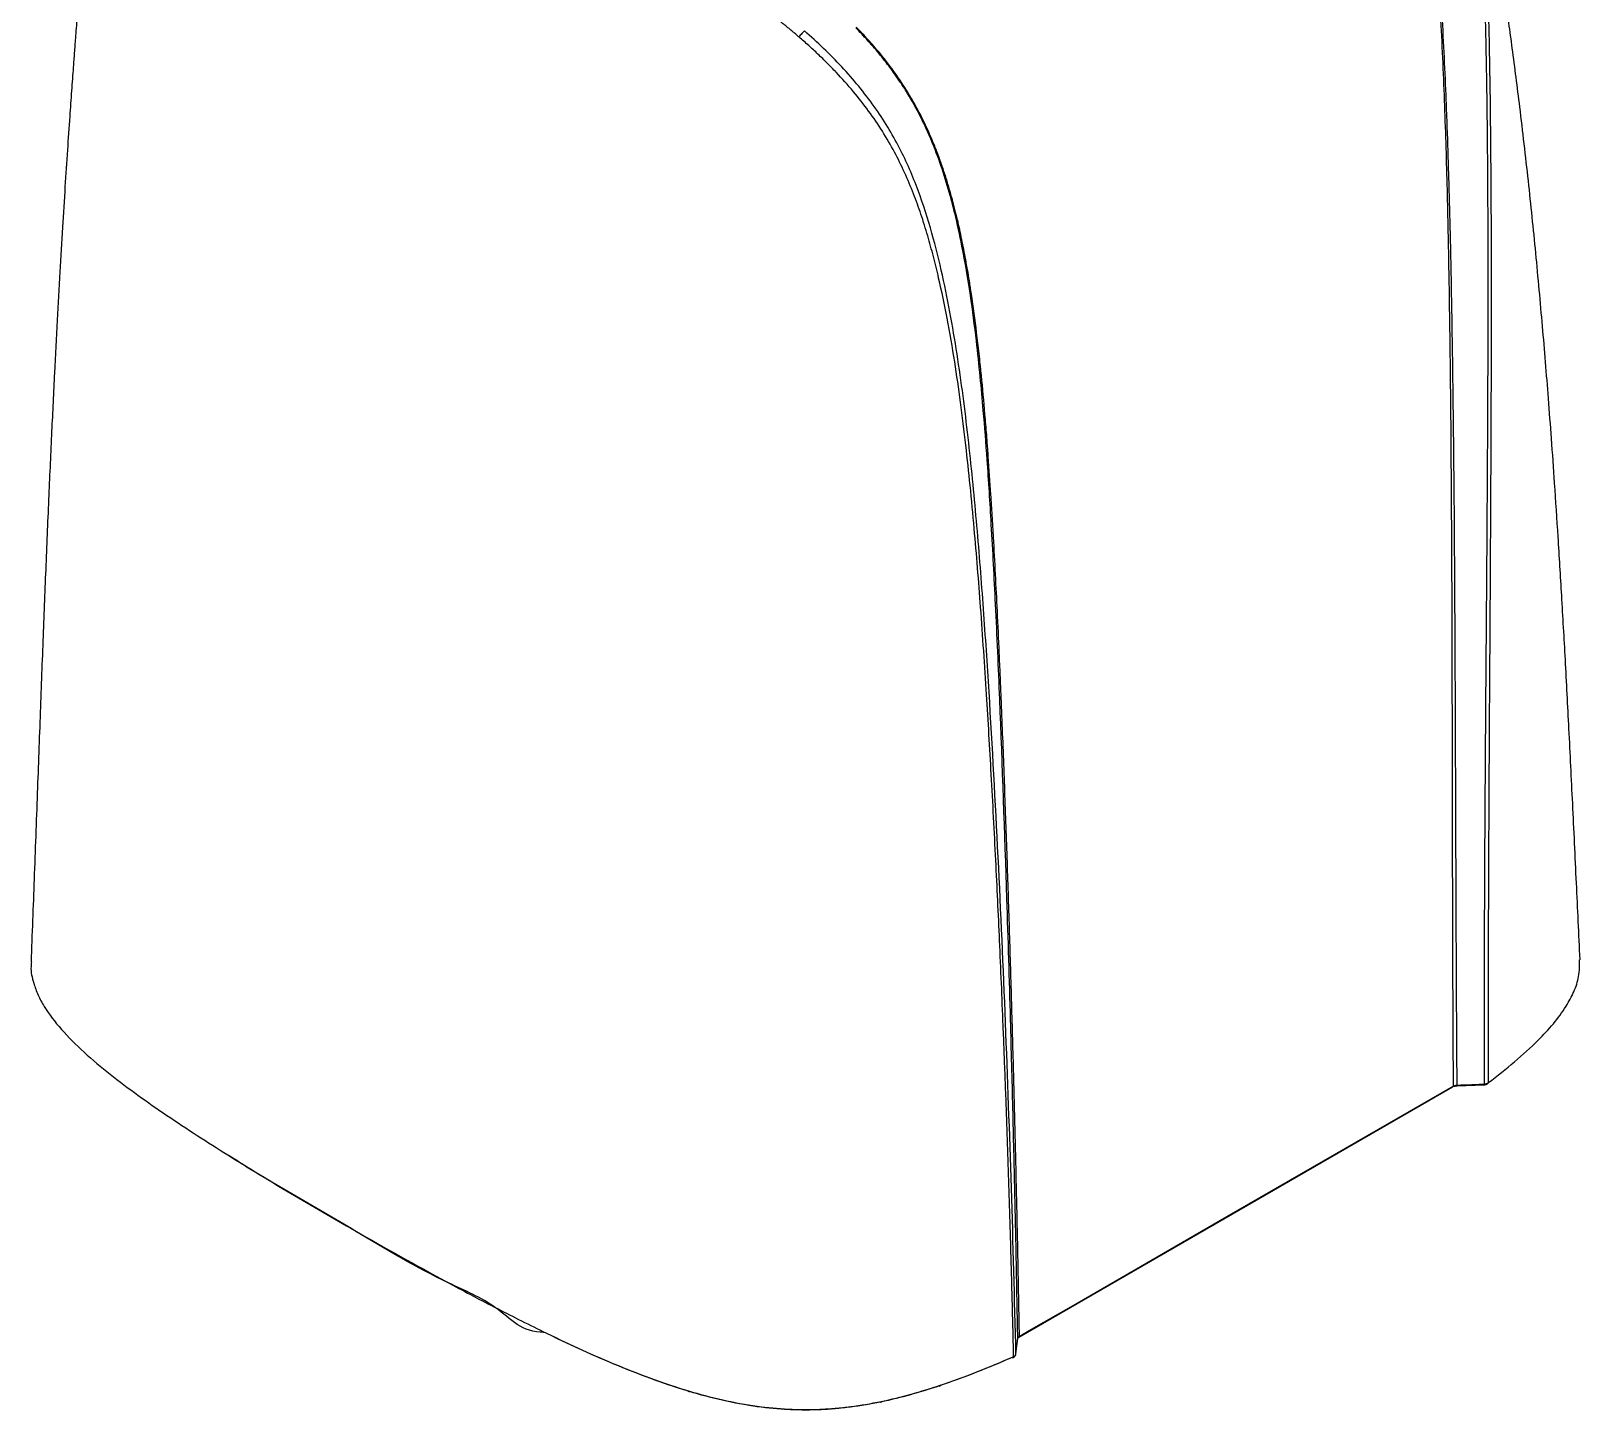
# Model space of a CAD drawing. Header units: millimetres. Extents: x 285 to 1847, y 467 to 1572.
# Drawn here: x 1414.6 to 1683.8, y 850.8 to 1090.7 of the extents above; entities that cross this region are included whole.
import ezdxf

# ---------------------------------------------------------------- set-up
doc = ezdxf.new("R2010")
doc.units = ezdxf.units.MM
doc.header["$LTSCALE"] = 16.334999
doc.layers.get('0').update_dxf_attribs({"lineweight": 18})

msp = doc.modelspace()

# ---------------------------------------------------------------- linework, layer by layer
at = {"color": 7, "linetype": 'Continuous', "lineweight": 25}
for p, q in [((1667.88, 907.76), (1667.93, 907.79)), ((1586.34, 863.52), (1661.72, 907.04)), ((1661.95, 907.2), (1661.77, 907.13))]:
    msp.add_line(p, q, dxfattribs=at)
for points in [[(1662.41, 907.21), (1662.49, 907.22), (1667.15, 907.4)], [(1662.42, 907.34), (1663.11, 907.37), (1663.8, 907.4), (1664.22, 907.42), (1665.06, 907.45), (1665.89, 907.48), (1666.31, 907.5), (1667.15, 907.53)], [(1667.56, 907.6), (1667.55, 907.55), (1667.55, 907.51), (1667.53, 907.49), (1667.52, 907.47), (1667.5, 907.46)], [(1586.4, 863.66), (1586.83, 863.91), (1588.52, 864.89), (1595.31, 868.81), (1622.46, 884.48), (1661.78, 907.18)], [(1662.03, 907.16), (1662.02, 907.16), (1662, 907.16), (1661.97, 907.18), (1661.95, 907.2)], [(1585.79, 860.56), (1585.9, 861.53), (1586.01, 862.41), (1586.11, 863.29)], [(1585.15, 860), (1585.18, 859.98), (1585.22, 859.97), (1585.25, 859.96), (1585.28, 859.97), (1585.3, 860), (1585.32, 860.03), (1585.33, 860.06), (1585.33, 860.11)], [(1585.77, 860.46), (1585.77, 860.47), (1585.78, 860.52)], [(1529.02, 854.07), (1528.99, 854.04), (1528.96, 854.03), (1528.94, 854.03), (1528.92, 854.03), (1528.9, 854.05), (1528.89, 854.08), (1528.88, 854.12), (1528.88, 854.17)], [(1572.48, 855.05), (1572.51, 855.02), (1572.54, 855.01), (1572.57, 855.01), (1572.59, 855.02), (1572.61, 855.03), (1572.62, 855.06), (1572.63, 855.1), (1572.63, 855.15)], [(1540.91, 851.43), (1540.89, 851.4), (1540.88, 851.38), (1540.87, 851.37), (1540.86, 851.38), (1540.85, 851.4), (1540.84, 851.43), (1540.84, 851.47), (1540.84, 851.51)], [(1562.25, 852.24), (1562.27, 852.22), (1562.29, 852.2), (1562.31, 852.19), (1562.32, 852.2), (1562.34, 852.22), (1562.35, 852.25), (1562.35, 852.29), (1562.35, 852.33)]]:
    msp.add_lwpolyline(points, dxfattribs=at)
at = {"color": 8, "linetype": 'Continuous', "lineweight": 25}
msp.add_lwpolyline([(1662.07, 907.29), (1662.07, 907.25), (1662.06, 907.21), (1662.05, 907.18), (1662.04, 907.16), (1662.03, 907.16)], dxfattribs=at)
msp.add_arc((1667.03, 907.5), 0.203, 332.9139, 11.3109, dxfattribs=at)
at = {"color": 7, "linetype": 'Continuous', "lineweight": 25}
for centre, radius, start, end in [((1586.01, 863.49), 0.183, 325.9275, 2.0854), ((1585.5, 860.32), 0.175, 317.8484, 3.153)]:
    msp.add_arc(centre, radius, start, end, dxfattribs=at)
for points, knots in [([(1430.36, 1168.86), (1429.87, 1164.87), (1428.85, 1156.73), (1427.5, 1144.87), (1426.3, 1133.67), (1425.3, 1123.67), (1424.5, 1115.26), (1423.88, 1108.3), (1423.39, 1102.67), (1422.97, 1097.63), (1422.62, 1093.3), (1422.34, 1089.72), (1422.13, 1086.88), (1421.9, 1083.83), (1421.63, 1080.15), (1421.29, 1075.34), (1420.91, 1069.78), (1420.49, 1063.36), (1420.05, 1056.28), (1419.6, 1048.54), (1419.13, 1040.09), (1418.65, 1030.85), (1418.17, 1020.71), (1417.67, 1009.58), (1417.17, 997.71), (1416.68, 985.16), (1416.19, 971.95), (1415.68, 957.86), (1415.15, 943.37), (1414.78, 933.58), (1414.6, 928.78)], [0, 0, 0, 0, 4143.311699, 8456.510263, 12358.852322, 15852.313796, 18938.495347, 21200.100013, 23180.315569, 24879.617504, 26519.066204, 27770.974016, 28672.271895, 29546.093108, 31016.809933, 32606.731527, 34682.612605, 36981.852958, 39504.328451, 42301.900973, 45330.700085, 48639.672684, 52316.347329, 56362.424045, 60777.937422, 65279.586679, 70109.848259, 75268.891432, 80756.935932, 86027.41013, 86027.41013, 86027.41013, 86027.41013]), ([(1655.7, 1154.48), (1655.81, 1154.3), (1656.04, 1153.93), (1656.4, 1153.34), (1656.76, 1152.7), (1657.14, 1152.02), (1657.54, 1151.29), (1657.95, 1150.51), (1658.37, 1149.68), (1659.2, 1147.96), (1660.36, 1145.29), (1661.62, 1141.78), (1662.64, 1138.37), (1663.49, 1134.99), (1664.27, 1131.24), (1664.89, 1127.49), (1665.38, 1123.9), (1665.71, 1121.04), (1665.96, 1118.56), (1666.15, 1116.41), (1666.37, 1113.77), (1666.58, 1110.77), (1666.75, 1107.76), (1666.92, 1104.55), (1667.12, 1100.03), (1667.32, 1094.11), (1667.48, 1087.62), (1667.59, 1081.68), (1667.66, 1076.25), (1667.71, 1071.34), (1667.75, 1066.92), (1667.77, 1062.98), (1667.79, 1059.53), (1667.8, 1056.55), (1667.81, 1054.04), (1667.81, 1051.02), (1667.82, 1047.51), (1667.82, 1043.28), (1667.81, 1038.71), (1667.79, 1031.04), (1667.74, 1019.75), (1667.64, 1003.32), (1667.52, 987.38), (1667.41, 972.49), (1667.34, 962.83), (1667.28, 952.94), (1667.23, 944.05), (1667.19, 933.98), (1667.16, 925.15), (1667.15, 916.33), (1667.15, 910.47), (1667.15, 907.53)], [0, 0, 0, 0, 415.028495, 858.276468, 1329.758989, 1829.439008, 2357.348485, 2913.492125, 3497.890944, 4110.593527, 6505.328221, 8903.759379, 10925.244265, 12947.241803, 15210.344957, 17861.129405, 19886.2941, 21907.159133, 23236.107638, 24599.487565, 26000.923615, 28332.552187, 30419.195728, 31899.889034, 34663.307147, 39403.986689, 43811.219212, 47886.64315, 51631.302294, 55045.834158, 58130.744122, 60886.359941, 63312.829492, 65410.379061, 67179.100208, 68619.056244, 71790.839703, 74639.834761, 77595.070036, 81533.518439, 91008.330278, 101757.398169, 116829.341034, 125385.090596, 133940.740961, 137766.660004, 146838.600263, 153250.756519, 159662.934232, 166075.159745, 172487.471403, 172487.471403, 172487.471403, 172487.471403]), ([(1651.06, 1140.54), (1651.62, 1139.29), (1652.15, 1138.01), (1653.12, 1135.43), (1653.58, 1134.12), (1654.41, 1131.47), (1654.79, 1130.13), (1655.49, 1127.45), (1655.8, 1126.1), (1656.65, 1122.07), (1657.1, 1119.38), (1657.84, 1114.07), (1658.14, 1111.43), (1658.65, 1106.23), (1658.87, 1103.65), (1659.24, 1098.54), (1659.4, 1096.01), (1659.83, 1088.47), (1660.05, 1083.51), (1660.42, 1073.69), (1660.57, 1068.82), (1660.82, 1059.12), (1660.92, 1054.3), (1661.09, 1044.69), (1661.16, 1039.9), (1661.28, 1030.33), (1661.33, 1025.56), (1661.45, 1011.25), (1661.5, 1001.74), (1661.57, 982.75), (1661.59, 973.27), (1661.64, 944.87), (1661.67, 925.99), (1661.78, 907.18)], [0, 0, 0, 0, 898.142181, 898.142181, 1796.284361, 1796.284361, 2694.426542, 2694.426542, 3592.568722, 3592.568722, 5388.853083, 5388.853083, 7185.137445, 7185.137445, 8981.421806, 8981.421806, 10777.706167, 10777.706167, 14370.274889, 14370.274889, 17962.843611, 17962.843611, 21555.412334, 21555.412334, 25147.981056, 25147.981056, 28740.549778, 28740.549778, 35925.687223, 35925.687223, 43110.824667, 43110.824667, 57481.099556, 57481.099556, 57481.099556, 57481.099556]), ([(1651.21, 1140.59), (1651.29, 1140.41), (1651.45, 1140.05), (1651.68, 1139.51), (1651.91, 1138.97), (1652.14, 1138.42), (1652.36, 1137.87), (1652.57, 1137.32), (1652.85, 1136.59), (1653.4, 1135.1), (1654.17, 1132.83), (1655, 1130), (1655.69, 1127.31), (1656.35, 1124.41), (1657.03, 1120.91), (1657.76, 1116.29), (1658.27, 1112.19), (1658.69, 1108.23), (1659.23, 1102.34), (1659.76, 1094.72), (1660.22, 1086.03), (1660.5, 1079.52), (1660.76, 1072.75), (1661.02, 1064.56), (1661.32, 1052.96), (1661.6, 1037.99), (1661.85, 1018.98), (1662.01, 998.65), (1662.1, 979.65), (1662.16, 964.26), (1662.21, 951.19), (1662.25, 939.12), (1662.3, 927.84), (1662.35, 917.33), (1662.4, 910.59), (1662.42, 907.34)], [0, 0, 0, 0, 255.392144, 510.591647, 765.827832, 1021.262961, 1276.790237, 1532.386146, 1788.039984, 2287.064334, 3576.677254, 4882.177589, 6077.661652, 7163.708299, 8761.043706, 10775.302683, 13418.797107, 14409.698522, 16291.477159, 21717.083469, 25381.906916, 29047.900204, 31403.189345, 35517.523252, 41391.841441, 49030.151352, 58432.730111, 70625.749692, 80428.681233, 87837.577703, 94485.270072, 100736.677602, 106592.754227, 112051.849383, 117113.261686, 117113.261686, 117113.261686, 117113.261686]), ([(1683.84, 929.15), (1683.63, 933.59), (1683.21, 942.66), (1682.58, 956.04), (1681.94, 969), (1681.31, 981.05), (1680.68, 992.19), (1680.06, 1002.41), (1679.46, 1011.51), (1678.9, 1019.54), (1678.37, 1026.55), (1677.85, 1033.06), (1677.32, 1039.34), (1676.76, 1045.66), (1675.96, 1054.1), (1674.87, 1064.74), (1673.69, 1074.9), (1672.74, 1082.58), (1672.1, 1087.45), (1671.5, 1091.86), (1670.95, 1095.76), (1670.47, 1099.07), (1670.11, 1101.46), (1669.87, 1103.01), (1669.69, 1104.2), (1669.44, 1105.8), (1669.09, 1108.1), (1668.6, 1111.1), (1667.99, 1114.81), (1667.24, 1119.22), (1666.34, 1124.32), (1665.5, 1128.9), (1664.95, 1131.76), (1664.76, 1132.7)], [0, 0, 0, 0, 6863.545758, 14004.139687, 20685.386522, 26907.555997, 32670.816619, 37975.235921, 42820.755247, 46859.240969, 50511.828678, 53805.06238, 57064.425484, 60386.001972, 63770.062151, 70405.022252, 77271.044116, 80032.268376, 82747.382081, 85138.878538, 87183.665144, 89085.710581, 90538.558213, 91096.348533, 91618.345843, 92482.47171, 93740.036079, 95391.546981, 97437.750679, 99879.574877, 102718.26139, 105955.317998, 107546.492287, 107546.492287, 107546.492287, 107546.492287]), ([(1548.08, 1089.62), (1547.92, 1089.76), (1547.58, 1090.05), (1547.07, 1090.48), (1546.56, 1090.91), (1546.04, 1091.34), (1545.51, 1091.76), (1544.98, 1092.19), (1544.44, 1092.62), (1543.89, 1093.05), (1543.52, 1093.33), (1543.34, 1093.47)], [0, 0, 0, 0, 3421.290132, 6871.756864, 10352.857208, 13866.057634, 17412.821436, 20994.280128, 24611.172887, 28264.191562, 31954.000173, 31954.000173, 31954.000173, 31954.000173]), ([(1549.04, 1090.66), (1548.99, 1090.63), (1548.92, 1090.57), (1548.77, 1090.42), (1548.68, 1090.32), (1548.49, 1090.12), (1548.39, 1090.01), (1548.22, 1089.8), (1548.14, 1089.7), (1548.08, 1089.62)], [0, 0, 0, 0, 3806.536235, 3806.536235, 7613.07247, 7613.07247, 11419.608705, 11419.608705, 15226.144941, 15226.144941, 15226.144941, 15226.144941]), ([(1585.79, 860.56), (1585.57, 870.2), (1585.31, 879.82), (1584.7, 899.03), (1584.36, 908.63), (1583.6, 927.81), (1583.18, 937.39), (1582.23, 956.56), (1581.71, 966.15), (1580.82, 980.54), (1580.5, 985.35), (1579.81, 994.96), (1579.43, 999.77), (1578.59, 1009.4), (1578.13, 1014.22), (1577.05, 1023.89), (1576.44, 1028.72), (1575.33, 1036), (1574.93, 1038.43), (1574.04, 1043.29), (1573.56, 1045.73), (1572.47, 1050.62), (1571.87, 1053.07), (1570.49, 1057.98), (1569.71, 1060.45), (1567.87, 1065.38), (1566.81, 1067.85), (1564.92, 1071.53), (1564.24, 1072.75), (1562.77, 1075.17), (1561.98, 1076.37), (1560.3, 1078.74), (1559.4, 1079.91), (1557.52, 1082.21), (1556.54, 1083.33), (1554.49, 1085.53), (1553.44, 1086.6), (1551.27, 1088.68), (1550.16, 1089.69), (1549.04, 1090.66)], [0, 0, 0, 0, 7771.386536, 7771.386536, 15542.773072, 15542.773072, 23314.159608, 23314.159608, 31085.546144, 31085.546144, 34971.239412, 34971.239412, 38856.93268, 38856.93268, 42742.625948, 42742.625948, 46628.319217, 46628.319217, 48571.165851, 48571.165851, 50514.012485, 50514.012485, 52456.859119, 52456.859119, 54399.705753, 54399.705753, 56342.552387, 56342.552387, 57313.975704, 57313.975704, 58285.399021, 58285.399021, 59256.822338, 59256.822338, 60228.245655, 60228.245655, 61199.668972, 61199.668972, 62171.092289, 62171.092289, 62171.092289, 62171.092289]), ([(1561.95, 1086.8), (1561.32, 1087.57), (1560.66, 1088.32), (1559.33, 1089.79), (1558.65, 1090.52), (1557.95, 1091.22)], [0, 0, 0, 0, 4317.15651, 4317.15651, 8634.313019, 8634.313019, 8634.313019, 8634.313019]), ([(1562.05, 1086.9), (1561.42, 1087.66), (1560.76, 1088.41), (1559.43, 1089.88), (1558.75, 1090.6), (1558.05, 1091.31)], [0, 0, 0, 0, 4317.448767, 4317.448767, 8634.897534, 8634.897534, 8634.897534, 8634.897534]), ([(1585.39, 860.14), (1585.35, 861.89), (1585.27, 865.37), (1585.14, 870.54), (1585.01, 875.63), (1584.86, 880.63), (1584.72, 885.55), (1584.57, 890.38), (1584.41, 895.13), (1584.25, 899.79), (1584.09, 904.37), (1583.92, 908.87), (1583.75, 913.28), (1583.44, 921.15), (1582.98, 932.19), (1582.29, 946.78), (1581.54, 961.03), (1580.68, 975.69), (1579.72, 989.94), (1578.75, 1002.06), (1577.87, 1011.45), (1577.09, 1018.78), (1576.21, 1025.96), (1575.15, 1033.32), (1573.91, 1040.51), (1572.64, 1046.62), (1571.48, 1051.39), (1570.46, 1055.09), (1569.33, 1058.72), (1568, 1062.41), (1566.49, 1066.02), (1564.7, 1069.66), (1562.64, 1073.22), (1560.25, 1076.73), (1557.56, 1080.16), (1555.1, 1082.92), (1553, 1085.07), (1551.67, 1086.37), (1550.59, 1087.39), (1549.77, 1088.13), (1548.93, 1088.88), (1548.37, 1089.37), (1548.08, 1089.62)], [0, 0, 0, 0, 2949.149405, 5851.841659, 8708.078149, 11517.859307, 14281.184826, 16998.053852, 19668.465159, 22292.417297, 24869.908728, 27400.937941, 29885.503566, 32323.604458, 40690.979853, 48556.152554, 56984.287186, 64790.311922, 73330.537692, 81027.874937, 85221.437375, 89149.384679, 93358.701151, 97274.473623, 101507.105667, 105406.245218, 107499.738899, 109476.789564, 111581.279831, 113552.480481, 115647.573062, 117636.090324, 119693.660985, 121730.069094, 123747.570424, 125830.104165, 126840.956711, 127879.449486, 128381.651596, 128889.714414, 129404.306747, 129926.110405, 129926.110405, 129926.110405, 129926.110405]), ([(1586.11, 863.29), (1586.08, 865.29), (1586, 869.38), (1585.89, 875.65), (1585.75, 882.18), (1585.6, 888.98), (1585.44, 896.04), (1585.26, 903.36), (1585.07, 910.95), (1584.74, 923.11), (1584.1, 944.28), (1583.26, 968.35), (1582.32, 990.07), (1581.59, 1003.96), (1580.88, 1015.2), (1580.22, 1023.77), (1579.59, 1030.67), (1578.88, 1037.35), (1577.9, 1044.91), (1576.65, 1052.31), (1575.44, 1057.9), (1574.35, 1062.19), (1573.2, 1066.07), (1571.8, 1069.99), (1570.29, 1073.54), (1568.74, 1076.74), (1567.1, 1079.59), (1565.74, 1081.72), (1564.79, 1083.1), (1563.92, 1084.29), (1563.16, 1085.29), (1562.52, 1086.11), (1562.12, 1086.59), (1561.95, 1086.8)], [0, 0, 0, 0, 2733.127054, 5588.284218, 8565.382677, 11664.328256, 14885.022026, 18227.338972, 21691.128826, 25276.259098, 34873.221627, 50664.901828, 58170.84798, 64459.183672, 69532.19951, 73391.13949, 76037.144573, 78816.617091, 82367.724903, 86154.098445, 88680.488511, 89786.877784, 91821.935621, 93803.620714, 94945.07106, 96507.107757, 98045.82411, 98768.052015, 99407.420615, 99963.552372, 100436.770035, 100827.174336, 101134.814765, 101134.814765, 101134.814765, 101134.814765]), ([(1586.4, 863.66), (1586.37, 865.72), (1586.29, 869.84), (1586.17, 876.01), (1586.05, 882.18), (1585.91, 888.35), (1585.77, 894.52), (1585.62, 900.68), (1585.47, 906.85), (1585.3, 913.01), (1585.13, 919.17), (1584.95, 925.33), (1584.77, 931.5), (1584.58, 937.66), (1584.38, 943.83), (1584.17, 949.99), (1583.95, 956.16), (1583.72, 962.34), (1583.49, 968.51), (1583.32, 972.65), (1583.24, 974.73), (1583.23, 974.76), (1583.23, 974.79), (1583.23, 974.83), (1583.23, 974.88), (1583.22, 975.01), (1583.21, 975.28), (1583.19, 975.87), (1583.14, 977.02), (1583.04, 979.29), (1582.85, 983.65), (1582.48, 991.63), (1582.14, 998.34), (1581.89, 1002.64), (1581.89, 1002.64), (1581.89, 1002.64), (1581.89, 1002.64), (1581.89, 1002.64), (1581.89, 1002.64), (1581.89, 1002.64), (1581.89, 1002.64), (1581.89, 1002.65), (1581.89, 1002.66), (1581.89, 1002.67), (1581.89, 1002.71), (1581.88, 1002.78), (1581.88, 1002.92), (1581.86, 1003.2), (1581.83, 1003.76), (1581.76, 1004.86), (1581.64, 1006.99), (1581.38, 1011.03), (1581.15, 1014.45), (1580.99, 1016.67), (1580.99, 1016.67), (1580.99, 1016.67), (1580.99, 1016.67), (1580.99, 1016.67), (1580.99, 1016.67), (1580.99, 1016.67), (1580.99, 1016.67), (1580.99, 1016.68), (1580.99, 1016.69), (1580.99, 1016.7), (1580.99, 1016.74), (1580.98, 1016.81), (1580.97, 1016.95), (1580.95, 1017.22), (1580.91, 1017.77), (1580.83, 1018.86), (1580.66, 1020.99), (1580.33, 1025.05), (1580.02, 1028.5), (1579.79, 1030.75), (1579.79, 1030.75), (1579.79, 1030.75), (1579.79, 1030.75), (1579.79, 1030.75), (1579.79, 1030.75), (1579.79, 1030.75), (1579.79, 1030.75), (1579.79, 1030.76), (1579.79, 1030.77), (1579.79, 1030.78), (1579.78, 1030.82), (1579.78, 1030.89), (1579.76, 1031.03), (1579.73, 1031.32), (1579.68, 1031.88), (1579.56, 1033), (1579.33, 1035.16), (1578.85, 1039.22), (1578.39, 1042.66), (1578.06, 1044.9), (1578.06, 1044.9), (1578.06, 1044.9), (1578.06, 1044.9), (1578.06, 1044.9), (1578.06, 1044.9), (1578.06, 1044.9), (1578.06, 1044.9), (1578.05, 1044.9), (1578.05, 1044.91), (1578.05, 1044.93), (1578.05, 1044.96), (1578.03, 1045.03), (1578.01, 1045.17), (1577.97, 1045.45), (1577.89, 1046), (1577.72, 1047.09), (1577.47, 1048.62), (1577.15, 1050.45), (1576.82, 1052.23), (1576.47, 1053.98), (1576.11, 1055.69), (1575.73, 1057.4), (1575.38, 1058.87), (1575.07, 1060.1), (1574.82, 1061.08), (1574.55, 1062.06), (1574.27, 1063.05), (1573.98, 1064.03), (1573.68, 1065.01), (1573.37, 1065.99), (1573.04, 1066.98), (1572.7, 1067.96), (1572.34, 1068.94), (1571.97, 1069.92), (1571.58, 1070.89), (1571.17, 1071.87), (1570.75, 1072.85), (1570.31, 1073.82), (1569.85, 1074.79), (1569.37, 1075.76), (1568.87, 1076.72), (1568.35, 1077.68), (1567.81, 1078.63), (1567.26, 1079.58), (1566.67, 1080.52), (1566.07, 1081.46), (1565.45, 1082.39), (1564.81, 1083.31), (1564.15, 1084.22), (1563.47, 1085.12), (1562.77, 1086.02), (1562.29, 1086.6), (1562.05, 1086.9)], [0, 0, 0, 0, 10310.109733, 20620.183581, 30930.213896, 41240.191008, 51550.10841, 61859.961133, 72169.742621, 82479.443458, 92789.05048, 103098.550115, 113407.928435, 123717.167799, 134026.247501, 144335.137785, 154643.800951, 164952.202255, 175260.313421, 185568.040551, 185620.714362, 185673.373935, 185726.019268, 185778.650361, 185883.86983, 185989.032341, 186409.112803, 187246.539729, 188910.457505, 192194.548302, 198587.751266, 210674.30127, 232048.656268, 232048.705253, 232048.754237, 232048.852205, 232049.048141, 232049.440013, 232050.223753, 232051.79122, 232054.926098, 232061.195636, 232073.733837, 232098.806736, 232148.938529, 232249.14609, 232449.337103, 232848.822641, 233644.207326, 235220.627831, 238316.049815, 244277.072116, 255279.927077, 255279.975175, 255280.023273, 255280.119468, 255280.311858, 255280.696637, 255281.466193, 255283.005294, 255286.083452, 255292.239588, 255304.551146, 255329.171404, 255378.400489, 255476.812939, 255673.454972, 256066.007718, 256848.189077, 258400.864289, 261459.534198, 267390.584428, 278497.670163, 278497.719488, 278497.768813, 278497.867463, 278498.064764, 278498.459363, 278499.248558, 278500.826933, 278503.98362, 278510.296748, 278522.922015, 278548.168596, 278598.645944, 278699.537375, 278901.067111, 279303.113576, 280103.150501, 281686.970447, 284789.505244, 290741.022494, 301688.599995, 301688.647247, 301688.694499, 301688.789004, 301688.978012, 301689.356027, 301690.112057, 301691.624108, 301694.648184, 301700.69622, 301712.791835, 301736.981238, 301785.352723, 301882.066332, 302075.375528, 302461.517182, 303231.856806, 304764.474626, 307795.281959, 310750.047749, 313703.531192, 316484.969772, 319265.02377, 322043.169528, 324818.86775, 326409.532209, 327999.504442, 329588.625701, 331176.767277, 332763.837722, 334349.733697, 335934.392618, 337517.764531, 339099.814673, 340680.556472, 342259.894512, 343837.685214, 345413.854948, 346988.354446, 348561.212104, 350132.505067, 351702.177888, 353270.225132, 354836.697886, 356401.626959, 357965.147643, 359527.63126, 361089.594929, 362651.036253, 364211.851448, 365772.030617, 367331.613105, 368890.781094, 370449.812583, 370449.812583, 370449.812583, 370449.812583]), ([(1681.41, 921.06), (1681.89, 921.9), (1682.84, 923.59), (1683.77, 926.31), (1683.76, 928.18), (1683.75, 929.15)], [0, 0, 0, 0, 4129.928143, 8309.933256, 12841.230486, 12841.230486, 12841.230486, 12841.230486]), ([(1414.67, 928.77), (1414.64, 928.51), (1414.5, 927.27), (1414.94, 925.33), (1415.78, 923.01), (1417.25, 920.29), (1419.83, 916.93), (1423.77, 913.02), (1428.29, 909.24), (1433.14, 905.59), (1439.91, 900.88), (1448.74, 895.18), (1459.67, 888.54), (1472.35, 881.15), (1484.16, 874.55), (1495.1, 868.72), (1500.75, 865.91), (1503.57, 864.51)], [0, 0, 0, 0, 445.778547, 2072.277919, 3244.245401, 4416.602275, 6820.278515, 9378.750885, 11955.46324, 14508.208141, 17061.364858, 22185.828057, 27283.463149, 32383.85164, 39561.874857, 43155.931525, 46749.73026, 46749.73026, 46749.73026, 46749.73026]), ([(1676.53, 915.13), (1677.48, 916.08), (1678.38, 917.04), (1680.02, 919.02), (1680.77, 920.03), (1681.41, 921.06)], [0, 0, 0, 0, 4530.383201, 4530.383201, 9060.766402, 9060.766402, 9060.766402, 9060.766402]), ([(1667.93, 907.79), (1669.48, 908.97), (1670.98, 910.16), (1673.87, 912.6), (1675.25, 913.85), (1676.53, 915.13)], [0, 0, 0, 0, 4509.33828, 4509.33828, 9018.67656, 9018.67656, 9018.67656, 9018.67656]), ([(1666.93, 907.39), (1666.96, 907.39), (1667.06, 907.4), (1667.15, 907.41), (1667.21, 907.41)], [0, 0, 0, 0, 3302.066721, 9001.822421, 9001.822421, 9001.822421, 9001.822421]), ([(1667.15, 907.53), (1667.15, 907.53), (1667.17, 907.53), (1667.19, 907.53), (1667.22, 907.54), (1667.23, 907.54)], [0, 0, 0, 0, 7.06197, 6375.610802, 12733.004547, 12733.004547, 12733.004547, 12733.004547]), ([(1667.15, 907.4), (1667.19, 907.4), (1667.32, 907.41), (1667.43, 907.45), (1667.5, 907.47)], [0, 0, 0, 0, 3584.563708, 9003.065353, 9003.065353, 9003.065353, 9003.065353]), ([(1667.5, 907.46), (1667.51, 907.46), (1667.61, 907.49), (1667.75, 907.56), (1667.84, 907.63), (1667.87, 907.66)], [0, 0, 0, 0, 686.061138, 8963.551376, 12735.901213, 12735.901213, 12735.901213, 12735.901213]), ([(1667.56, 907.6), (1667.63, 907.63), (1667.74, 907.67), (1667.84, 907.73), (1667.88, 907.75), (1667.88, 907.76), (1667.88, 907.76)], [0, 0, 0, 0, 9547.48833, 14906.27842, 15963.361509, 15965.597341, 15965.597341, 15965.597341, 15965.597341]), ([(1667.88, 907.76), (1667.88, 907.69), (1667.86, 907.64), (1667.77, 907.59), (1667.71, 907.59), (1667.64, 907.61)], [0, 0, 0, 0, 4502.82884, 4502.82884, 9005.65768, 9005.65768, 9005.65768, 9005.65768]), ([(1661.78, 907.18), (1661.78, 907.15), (1661.77, 907.09), (1661.74, 907.04), (1661.72, 907.04), (1661.72, 907.04)], [0, 0, 0, 0, 6294.074579, 12587.400768, 12692.088551, 12692.088551, 12692.088551, 12692.088551]), ([(1661.96, 907.14), (1662.02, 907.16), (1662.16, 907.2), (1662.32, 907.2), (1662.41, 907.21)], [0, 0, 0, 0, 3658.930011, 8976.030218, 8976.030218, 8976.030218, 8976.030218]), ([(1503.76, 864.38), (1503.76, 864.38), (1500.06, 864.24), (1495.72, 869.28), (1484.14, 874), (1472.61, 881.1), (1459.91, 888.39), (1452.51, 892.81), (1448.96, 895.11), (1448.92, 895.14)], [0, 0, 0, 0, 0.015482, 4358.410424, 8717.119092, 17449.727248, 23642.739652, 29838.433711, 29904.37084, 29904.37084, 29904.37084, 29904.37084]), ([(1503.57, 864.51), (1505.55, 863.55), (1507.55, 862.6), (1511.61, 860.74), (1513.66, 859.83), (1517.85, 858.07), (1519.98, 857.23), (1524.35, 855.62), (1526.58, 854.86), (1528.88, 854.17)], [0, 0, 0, 0, 3613.825215, 3613.825215, 7227.650429, 7227.650429, 10841.475644, 10841.475644, 14455.300858, 14455.300858, 14455.300858, 14455.300858]), ([(1503.76, 864.38), (1503.74, 864.37), (1503.64, 864.31), (1503.6, 864.42), (1503.57, 864.51)], [0, 0, 0, 0, 1701.26812, 8140.331864, 8140.331864, 8140.331864, 8140.331864]), ([(1529.02, 854.07), (1526.72, 854.76), (1524.5, 855.51), (1520.14, 857.12), (1518.01, 857.96), (1513.83, 859.72), (1511.78, 860.62), (1508.75, 862.01), (1507.74, 862.48), (1505.74, 863.43), (1504.75, 863.9), (1503.76, 864.38)], [0, 0, 0, 0, 4458.829124, 4458.829124, 8917.658249, 8917.658249, 13376.487373, 13376.487373, 15605.901935, 15605.901935, 17835.316498, 17835.316498, 17835.316498, 17835.316498]), ([(1586.17, 863.38), (1586.19, 863.4), (1586.23, 863.45), (1586.34, 863.52), (1586.4, 863.56)], [0, 0, 0, 0, 3329.419433, 8565.645196, 8565.645196, 8565.645196, 8565.645196]), ([(1585.15, 860), (1583.12, 859.11), (1581.05, 858.24), (1576.84, 856.58), (1574.69, 855.79), (1572.48, 855.05)], [0, 0, 0, 0, 4254.041591, 4254.041591, 8508.083182, 8508.083182, 8508.083182, 8508.083182]), ([(1572.63, 855.15), (1574.58, 855.83), (1577.73, 856.94), (1581.92, 858.64), (1584.19, 859.62), (1585.33, 860.11)], [0, 0, 0, 0, 5356.279676, 8691.241028, 12027.86089, 12027.86089, 12027.86089, 12027.86089]), ([(1585.21, 860.03), (1585.26, 859.99), (1585.31, 859.98), (1585.38, 860.02), (1585.4, 860.07), (1585.39, 860.14)], [0, 0, 0, 0, 4279.788385, 4279.788385, 8559.576769, 8559.576769, 8559.576769, 8559.576769]), ([(1585.3, 859.98), (1585.34, 860), (1585.46, 860.05), (1585.56, 860.14), (1585.62, 860.2)], [0, 0, 0, 0, 2552.36922, 8560.17088, 8560.17088, 8560.17088, 8560.17088]), ([(1585.66, 860.26), (1585.69, 860.29), (1585.75, 860.36), (1585.77, 860.46), (1585.78, 860.51)], [0, 0, 0, 0, 3886.81087, 8561.872942, 8561.872942, 8561.872942, 8561.872942]), ([(1585.78, 860.55), (1585.79, 860.56), (1585.8, 860.61), (1585.8, 860.64), (1585.8, 860.66)], [0, 0, 0, 0, 2339.36048, 8562.453661, 8562.453661, 8562.453661, 8562.453661]), ([(1585.78, 860.52), (1585.78, 860.53), (1585.78, 860.53), (1585.78, 860.54), (1585.78, 860.55), (1585.79, 860.55), (1585.79, 860.56), (1585.79, 860.56), (1585.79, 860.56), (1585.79, 860.56)], [0, 0, 0, 0, 6038.172189, 6038.172189, 6038.172189, 12099.964683, 12099.964683, 12099.964683, 12110.330293, 12110.330293, 12110.330293, 12110.330293]), ([(1528.88, 854.17), (1530.78, 853.6), (1532.72, 853.08), (1536.71, 852.18), (1538.75, 851.8), (1540.84, 851.51)], [0, 0, 0, 0, 4137.679945, 4137.679945, 8275.359891, 8275.359891, 8275.359891, 8275.359891]), ([(1540.91, 851.43), (1538.84, 851.71), (1536.8, 852.09), (1532.84, 852.99), (1530.91, 853.5), (1529.02, 854.07)], [0, 0, 0, 0, 4141.319311, 4141.319311, 8282.638623, 8282.638623, 8282.638623, 8282.638623]), ([(1572.48, 855.05), (1570.85, 854.5), (1569.18, 853.99), (1565.77, 853.04), (1564.03, 852.61), (1562.25, 852.24)], [0, 0, 0, 0, 4225.692604, 4225.692604, 8451.385207, 8451.385207, 8451.385207, 8451.385207]), ([(1562.35, 852.33), (1564.14, 852.7), (1565.89, 853.13), (1569.31, 854.08), (1570.99, 854.6), (1572.63, 855.15)], [0, 0, 0, 0, 4225.439847, 4225.439847, 8450.879694, 8450.879694, 8450.879694, 8450.879694]), ([(1540.84, 851.51), (1542.62, 851.27), (1544.41, 851.1), (1547.12, 850.96), (1548.03, 850.93), (1549.85, 850.92), (1550.77, 850.94), (1552.59, 851.02), (1553.5, 851.07), (1555.3, 851.23), (1556.2, 851.33), (1558.88, 851.67), (1560.63, 851.97), (1562.35, 852.33)], [0, 0, 0, 0, 5310.208924, 5310.208924, 7965.313386, 7965.313386, 10620.417848, 10620.417848, 13275.52231, 13275.52231, 15930.626772, 15930.626772, 21240.835695, 21240.835695, 21240.835695, 21240.835695]), ([(1562.25, 852.24), (1561.83, 852.15), (1561.4, 852.07), (1560.53, 851.91), (1560.1, 851.83), (1558.8, 851.61), (1557.92, 851.47), (1556.15, 851.25), (1555.26, 851.15), (1553.47, 850.99), (1552.57, 850.93), (1550.76, 850.86), (1549.85, 850.84), (1548.04, 850.85), (1547.14, 850.88), (1545.35, 850.97), (1544.46, 851.03), (1542.68, 851.2), (1541.79, 851.3), (1540.91, 851.43)], [0, 0, 0, 0, 1953.740871, 1953.740871, 3907.481743, 3907.481743, 7814.963485, 7814.963485, 11722.445228, 11722.445228, 15629.926971, 15629.926971, 19537.408713, 19537.408713, 23444.890456, 23444.890456, 27352.372199, 27352.372199, 31259.853941, 31259.853941, 31259.853941, 31259.853941])]:
    msp.add_open_spline(points, degree=3, knots=knots, dxfattribs=at)
at = {"color": 8, "linetype": 'Continuous', "lineweight": 25}
for points, knots in [([(1664.77, 1132.7), (1664.77, 1132.68), (1665.22, 1130.73), (1665.74, 1126.78), (1666.6, 1119.69), (1667.2, 1111.51), (1667.65, 1102.4), (1667.93, 1093.43), (1668.12, 1084.57), (1668.24, 1075.79), (1668.31, 1068.06), (1668.35, 1061.32), (1668.38, 1055.67), (1668.39, 1050.11), (1668.39, 1044.56), (1668.39, 1038.81), (1668.38, 1032.84), (1668.36, 1025.75), (1668.33, 1017.46), (1668.28, 1007.9), (1668.23, 998.28), (1668.17, 988.7), (1668.11, 979.18), (1668.05, 969.73), (1667.99, 957.92), (1667.92, 943.52), (1667.86, 925.96), (1667.88, 913.94), (1667.88, 907.76)], [0, 0, 0, 0, 16.430243, 2097.012632, 4208.463298, 7693.808814, 11159.145651, 14596.541803, 18127.681481, 21633.235881, 25106.839906, 27474.813009, 29837.00865, 32017.978501, 34291.500455, 36657.630733, 39116.452995, 41667.986096, 45440.760627, 49410.794144, 53578.133652, 57435.279118, 61385.002926, 65501.850874, 69279.441021, 76224.913426, 83611.674542, 91439.696525, 91439.696525, 91439.696525, 91439.696525]), ([(1667.15, 907.53), (1667.15, 907.5), (1667.15, 907.44), (1667.15, 907.4), (1667.15, 907.41), (1667.15, 907.41)], [0, 0, 0, 0, 5201.280459, 10402.865397, 12732.399538, 12732.399538, 12732.399538, 12732.399538]), ([(1662.42, 907.34), (1662.42, 907.31), (1662.42, 907.26), (1662.41, 907.21), (1662.41, 907.22), (1662.41, 907.22)], [0, 0, 0, 0, 5195.933552, 10391.58221, 12697.191051, 12697.191051, 12697.191051, 12697.191051]), ([(1586.4, 863.66), (1586.4, 863.63), (1586.39, 863.57), (1586.36, 863.53), (1586.34, 863.52), (1586.34, 863.52)], [0, 0, 0, 0, 6032.965468, 12065.213592, 12115.386002, 12115.386002, 12115.386002, 12115.386002])]:
    msp.add_open_spline(points, degree=3, knots=knots, dxfattribs=at)
at = {"color": 7, "linetype": 'Continuous', "lineweight": 25}
for points in [[(1561.95, 1086.8), (1561.98, 1086.83), (1562.01, 1086.86), (1562.05, 1086.9)], [(1667.23, 907.54), (1667.34, 907.55), (1667.45, 907.57), (1667.56, 907.6)], [(1661.78, 907.18), (1661.86, 907.23), (1661.96, 907.27), (1662.07, 907.29)], [(1662.07, 907.29), (1662.18, 907.32), (1662.3, 907.34), (1662.42, 907.34)], [(1586.11, 863.29), (1586.12, 863.36), (1586.15, 863.43), (1586.2, 863.49)], [(1586.2, 863.49), (1586.25, 863.56), (1586.32, 863.61), (1586.4, 863.66)], [(1585.33, 860.11), (1585.35, 860.12), (1585.37, 860.13), (1585.39, 860.14)], [(1585.39, 860.14), (1585.51, 860.19), (1585.6, 860.25), (1585.67, 860.33)], [(1585.67, 860.33), (1585.73, 860.39), (1585.76, 860.45), (1585.78, 860.52)]]:
    msp.add_open_spline(points, degree=3, dxfattribs=at)

doc.saveas('drawing.dxf')
